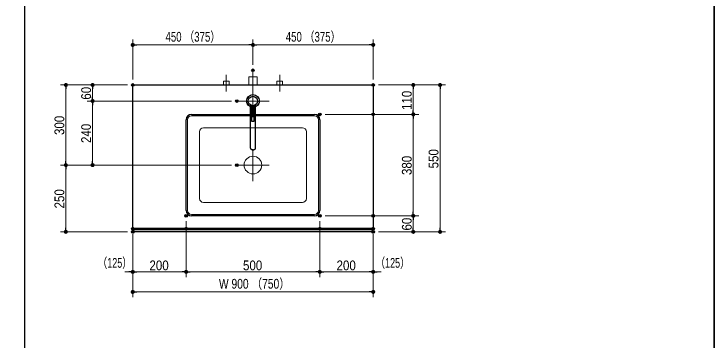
# Model space of a CAD drawing. Units: millimetres, scale not verified. Extents: x -6062 to 6062, y -3045 to 3045.
# Drawn here: x -407 to 2212, y -775 to 446 of the extents above; entities that cross this region are included whole.
import ezdxf
from ezdxf.enums import TextEntityAlignment as Align

# ---------------------------------------------------------------- set-up
doc = ezdxf.new("R2010")
doc.units = ezdxf.units.MM
doc.header["$LTSCALE"] = 20
doc.header["$PDMODE"] = 32
doc.header["$PDSIZE"] = 10
doc.linetypes.add('USER2', pattern=[2.91, 1.76, -0.4, 0.35, -0.4])
for name, color, linetype, lineweight in [('0-0_1図面枠', 7, 'Continuous', 20), ('0-1_2寸法-2', 7, 'Continuous', 15), ('0-2_0', 7, 'Continuous', 25), ('0-4_2寸法-1', 7, 'Continuous', 15), ('0-5_5ボウル・キャビネット', 7, 'Continuous', 15), ('0-7_4給排水', 7, 'Continuous', 30)]:
    doc.layers.add(name, color=color, linetype=linetype, lineweight=lineweight)
doc.layers.add('0-3_Defpoints', color=7, linetype='Continuous')
doc.styles.add('ＭＳ Ｐゴシック', font='')
doc.styles.get('ＭＳ Ｐゴシック').set_extended_font_data('MS PGothic')

# ---------------------------------------------------------------- blocks, each defined once
blk = doc.blocks.new('グループ-2')
at = {"layer": '0-0_1図面枠', "lineweight": 35}
blk.add_lwpolyline([(-80000, 55400), (80000, 55400), (80000, -55400), (-80000, -55400)], close=True, dxfattribs=at)
blk = doc.blocks.new('図面枠')
at = {"layer": '0-0_1図面枠'}
blk.add_blockref('グループ-2', (0, 0), dxfattribs=at)
blk = doc.blocks.new('グループ-12')
at = {"layer": '0-0_1図面枠', "lineweight": 30}
blk.add_line((28400, 41000), (28400, -48600), dxfattribs=at)
blk = doc.blocks.new('_Dot')
at = {"layer": '0-2_0'}
blk.add_line((-10, 0), (-20, 0), dxfattribs=at)
for points in [[(0, 0), (-10, 0), (-9.92, 1.25)], [(0, 0), (-9.92, -1.25), (-10, 0)], [(0, 0), (-9.92, 1.25), (-9.69, 2.49)], [(0, 0), (-9.69, -2.49), (-9.92, -1.25)], [(0, 0), (-9.69, 2.49), (-9.3, 3.68)], [(0, 0), (-9.3, -3.68), (-9.69, -2.49)], [(0, 0), (-9.3, 3.68), (-8.76, 4.82)], [(0, 0), (-8.76, -4.82), (-9.3, -3.68)], [(0, 0), (-8.76, 4.82), (-8.09, 5.88)], [(0, 0), (-8.09, -5.88), (-8.76, -4.82)], [(0, 0), (-8.09, 5.88), (-7.29, 6.85)], [(0, 0), (-7.29, -6.85), (-8.09, -5.88)], [(0, 0), (-7.29, 6.85), (-6.37, 7.71)], [(0, 0), (-6.37, -7.71), (-7.29, -6.85)], [(0, 0), (-6.37, 7.71), (-5.36, 8.44)], [(0, 0), (-5.36, -8.44), (-6.37, -7.71)], [(0, 0), (-5.36, 8.44), (-4.26, 9.05)], [(0, 0), (-4.26, -9.05), (-5.36, -8.44)], [(0, 0), (-4.26, 9.05), (-3.09, 9.51)], [(0, 0), (-3.09, -9.51), (-4.26, -9.05)], [(0, 0), (-3.09, 9.51), (-1.87, 9.82)], [(0, 0), (-1.87, -9.82), (-3.09, -9.51)], [(0, 0), (-1.87, 9.82), (-0.63, 9.98)], [(0, 0), (-0.63, -9.98), (-1.87, -9.82)], [(0, 0), (-0.63, 9.98), (0.63, 9.98)], [(0, 0), (0.63, -9.98), (-0.63, -9.98)], [(0, 0), (0.63, 9.98), (1.87, 9.82)], [(0, 0), (1.87, 9.82), (3.09, 9.51)], [(0, 0), (3.09, 9.51), (4.26, 9.05)], [(0, 0), (4.26, 9.05), (5.36, 8.44)], [(0, 0), (5.36, 8.44), (6.37, 7.71)], [(0, 0), (6.37, 7.71), (7.29, 6.85)], [(0, 0), (7.29, 6.85), (8.09, 5.88)], [(0, 0), (8.09, 5.88), (8.76, 4.82)], [(0, 0), (8.76, 4.82), (9.3, 3.68)], [(0, 0), (9.3, 3.68), (9.69, 2.49)], [(0, 0), (9.69, 2.49), (9.92, 1.25)], [(0, 0), (9.92, 1.25), (10, 0)], [(0, 0), (1.87, -9.82), (0.63, -9.98)], [(0, 0), (3.09, -9.51), (1.87, -9.82)], [(0, 0), (4.26, -9.05), (3.09, -9.51)], [(0, 0), (5.36, -8.44), (4.26, -9.05)], [(0, 0), (6.37, -7.71), (5.36, -8.44)], [(0, 0), (7.29, -6.85), (6.37, -7.71)], [(0, 0), (8.09, -5.88), (7.29, -6.85)], [(0, 0), (8.76, -4.82), (8.09, -5.88)], [(0, 0), (9.3, -3.68), (8.76, -4.82)], [(0, 0), (9.69, -2.49), (9.3, -3.68)], [(0, 0), (9.92, -1.25), (9.69, -2.49)], [(0, 0), (10, 0), (9.92, -1.25)]]:
    blk.add_solid(points, dxfattribs=at)
blk = doc.blocks.new('グループ-56')
at = {"layer": '0-5_5ボウル・キャビネット', "lineweight": 30}
for p, q in [((40900, 1400), (50100, 1400)), ((40500, -5800), (40500, 1000)), ((50500, 1000), (50500, -5800)), ((50100, -6200), (40900, -6200))]:
    blk.add_line(p, q, dxfattribs=at)
at = {"layer": '0-5_5ボウル・キャビネット'}
for p, q in [((40900, 1300), (50100, 1300)), ((40600, -5800), (40600, 1000)), ((50400, 1000), (50400, -5800)), ((41500, -4900), (41500, 100)), ((41800, 400), (49200, 400)), ((49500, 100), (49500, -4900)), ((49200, -5200), (41800, -5200)), ((50100, -6100), (40900, -6100))]:
    blk.add_line(p, q, dxfattribs=at)
at = {"layer": '0-5_5ボウル・キャビネット', "lineweight": 30}
for centre, start, end in [((40900, 1000), 90, 180), ((50100, 1000), 0, 90), ((40900, -5800), 180, 270), ((50100, -5800), 270, 0)]:
    blk.add_arc(centre, 400, start, end, dxfattribs=at)
at = {"layer": '0-5_5ボウル・キャビネット'}
for centre, start, end in [((40900, 1000), 90, 180), ((50100, 1000), 0, 90), ((41800, 100), 90, 180), ((49200, 100), 0, 90), ((41800, -4900), 180, 270), ((49200, -4900), 270, 0), ((40900, -5800), 180, 270), ((50100, -5800), 270, 0)]:
    blk.add_arc(centre, 300, start, end, dxfattribs=at)
blk = doc.blocks.new('グループ-57')
at = {"layer": '0-5_5ボウル・キャビネット', "linetype": 'USER2'}
for p, q in [((45500, -1200), (45500, -3600)), ((44300, -2400), (46700, -2400))]:
    blk.add_line(p, q, dxfattribs=at)
at = {"layer": '0-5_5ボウル・キャビネット'}
blk.add_circle((45500, -2400), 660, dxfattribs=at)
blk = doc.blocks.new('グループ-61')
at = {"layer": '0-7_4給排水', "linetype": 'USER2', "lineweight": 15}
blk.add_line((45500, 3100), (45500, 4700), dxfattribs=at)
at = {"layer": '0-7_4給排水', "lineweight": 15}
blk.add_lwpolyline([(45180, 3600), (45180, 4200), (45820, 4200), (45820, 3600)], dxfattribs=at)
blk = doc.blocks.new('止水栓_平面_W100')
at = {"layer": '0-7_4給排水', "linetype": 'USER2', "lineweight": 15}
for p, q in [((-2000, -500), (-2000, 780)), ((2000, -500), (2000, 780))]:
    blk.add_line(p, q, dxfattribs=at)
at = {"layer": '0-7_4給排水', "lineweight": 15}
for points in [[(-2210, 0), (-2210, 280), (-1790, 280), (-1790, 0)], [(1790, 0), (1790, 280), (2210, 280), (2210, 0)]]:
    blk.add_lwpolyline(points, dxfattribs=at)
blk = doc.blocks.new('グループ-62')
at = {"layer": '0-7_4給排水', "linetype": 'USER2', "lineweight": 15}
blk.add_line((45500, 3100), (45500, 4700), dxfattribs=at)
at = {"layer": '0-7_4給排水', "lineweight": 15}
blk.add_lwpolyline([(45180, 3600), (45180, 4200), (45820, 4200), (45820, 3600)], dxfattribs=at)
blk = doc.blocks.new('グループ-65')
at = {"layer": '0-7_4給排水', "linetype": 'USER2', "lineweight": 15}
for p, q in [((45500, 3600), (45500, 1200)), ((44300, 2400), (46700, 2400))]:
    blk.add_line(p, q, dxfattribs=at)
at = {"layer": '0-7_4給排水'}
for points in [[(45300, 2112.8), (45300, -1100), (45300.8, -1113.8), (45303.3, -1127.9), (45307.7, -1142.2), (45314, -1156.4), (45322.3, -1170.4), (45332.6, -1183.8), (45344.7, -1196.6), (45358.6, -1208.3), (45373.9, -1218.9), (45390.6, -1228.2), (45408.1, -1236.1), (45426.4, -1242.5), (45445, -1247.3), (45463.6, -1250.7), (45482, -1252.6), (45500, -1253.2), (45518, -1252.6), (45536.4, -1250.7), (45555, -1247.3), (45573.6, -1242.5), (45591.9, -1236.1), (45609.4, -1228.2), (45626.1, -1218.9), (45641.4, -1208.3), (45655.3, -1196.6), (45667.4, -1183.8), (45677.7, -1170.4), (45686, -1156.4), (45692.3, -1142.2), (45696.7, -1127.9), (45699.2, -1113.8), (45700, -1100), (45700, 2112.8)], [(45400, 2064.6), (45400, 900), (45600, 900), (45600, 2064.6)]]:
    blk.add_lwpolyline(points, dxfattribs=at)
for radius in [480, 350]:
    blk.add_circle((45500, 2400), radius, dxfattribs=at)

msp = doc.modelspace()

# ---------------------------------------------------------------- linework, layer by layer
at = {"layer": '0-1_2寸法-2'}
for p, q in [((37.5, -378), (37.5, -540)), ((237.5, -378), (237.5, -540)), ((737.5, -378), (737.5, -540)), ((937.5, -378), (937.5, -540)), ((22.49, -520), (7.49, -520)), ((237.5, -520), (37.5, -520)), ((252.51, -520), (267.51, -520)), ((722.49, -520), (707.49, -520)), ((737.5, -520), (937.5, -520)), ((952.51, -520), (967.51, -520))]:
    msp.add_line(p, q, dxfattribs=at)
at = {"layer": '0-3_Defpoints'}
for p in [(37.5, 330), (937.5, 330), (487.5, 235), (-212.5, 180), (-112.5, 180), (-112.5, 180), (37.5, 180), (937.5, 180), (937.5, 180), (1087.5, 180), (1087.5, 180), (1187.5, 180), (427.5, 120), (737.5, 70), (937.5, 70), (-112.5, -120), (427.5, -120), (237.5, -310), (737.5, -310), (937.5, -310), (1087.5, -310), (1087.5, -310), (-212.5, -370), (37.5, -358), (37.5, -370), (237.5, -358), (737.5, -358), (937.5, -358), (937.5, -370), (1087.5, -370), (37.5, -520), (37.5, -520), (237.5, -520), (937.5, -520), (937.5, -520), (37.5, -595)]:
    msp.add_point(p, dxfattribs=at)
at = {"layer": '0-4_2寸法-1'}
for p, q in [((37.5, 200), (37.5, 350)), ((487.5, 255), (487.5, 350)), ((487.5, 255), (487.5, 350)), ((937.5, 200), (937.5, 350)), ((472.49, 330), (52.51, 330)), ((502.51, 330), (922.49, 330)), ((-132.5, 180), (-232.5, 180)), ((-212.5, -104.99), (-212.5, 164.99)), ((17.5, 180), (-132.5, 180)), ((-112.5, 135.01), (-112.5, 164.99)), ((957.5, 180), (1107.5, 180)), ((1087.5, 85.01), (1087.5, 164.99)), ((1107.5, 180), (1207.5, 180)), ((1187.5, -354.99), (1187.5, 164.99)), ((407.5, 120), (-132.5, 120)), ((407.5, 120), (-132.5, 120)), ((-112.5, 104.99), (-112.5, -104.99)), ((757.5, 70), (1107.5, 70)), ((957.5, 70), (1107.5, 70)), ((1087.5, 54.99), (1087.5, -294.99)), ((-132.5, -120), (-232.5, -120)), ((-132.5, -120), (-232.5, -120)), ((407.5, -120), (-132.5, -120)), ((-212.5, -135.01), (-212.5, -354.99)), ((757.5, -310), (1107.5, -310)), ((957.5, -310), (1107.5, -310)), ((237.5, -330), (237.5, -540)), ((737.5, -330), (737.5, -540)), ((1087.5, -354.99), (1087.5, -325.01)), ((17.5, -370), (-232.5, -370)), ((37.5, -378), (37.5, -540)), ((237.5, -378), (237.5, -540)), ((737.5, -378), (737.5, -540)), ((937.5, -378), (937.5, -540)), ((957.5, -370), (1107.5, -370)), ((1107.5, -370), (1207.5, -370)), ((222.49, -520), (52.51, -520)), ((722.49, -520), (252.51, -520)), ((752.51, -520), (922.49, -520)), ((37.5, -540), (37.5, -615)), ((937.5, -540), (937.5, -615)), ((922.49, -595), (52.51, -595))]:
    msp.add_line(p, q, dxfattribs=at)
at = {"layer": '0-5_5ボウル・キャビネット', "lineweight": 30}
for points in [[(37.5, 180), (937.5, 180), (937.5, -358), (37.5, -358)], [(38.5, -361), (936.5, -361), (936.5, -370), (38.5, -370)]]:
    msp.add_lwpolyline(points, close=True, dxfattribs=at)

# ---------------------------------------------------------------- block references
at = {"layer": '0-0_1図面枠', "xscale": 0.05, "yscale": 0.05}
for name in ['図面枠', 'グループ-12']:
    msp.add_blockref(name, (-1787.5, 0), dxfattribs=at)
at = {"layer": '0-1_2寸法-2', "xscale": 0.7503418, "yscale": 0.7503418}
for p in [(37.5, -520), (737.5, -520)]:
    msp.add_blockref('_Dot', p, dxfattribs=at)
at = {"layer": '0-1_2寸法-2', "xscale": 0.7503418, "yscale": 0.7503418, "rotation": 180}
for p in [(237.5, -520), (937.5, -520)]:
    msp.add_blockref('_Dot', p, dxfattribs=at)
at = {"layer": '0-4_2寸法-1', "xscale": 0.7503418, "yscale": 0.7503418}
for p, rotation in [((37.5, 330), 180), ((487.5, 330), 180), ((-212.5, 180), 90), ((-112.5, 180), 90), ((1087.5, 180), 90), ((1187.5, 180), 90), ((-112.5, 120), 270), ((-112.5, 120), 90), ((1087.5, 70), 270), ((1087.5, 70), 90), ((-212.5, -120), 270), ((-212.5, -120), 90), ((-112.5, -120), 270), ((1087.5, -310), 270), ((1087.5, -310), 90), ((-212.5, -370), 270), ((1087.5, -370), 270), ((1187.5, -370), 270), ((37.5, -520), 180), ((237.5, -520), 180), ((737.5, -520), 180), ((37.5, -595), 180)]:
    msp.add_blockref('_Dot', p, dxfattribs=dict(at, rotation=rotation))
for p in [(487.5, 330), (937.5, 330), (237.5, -520), (737.5, -520), (937.5, -520), (937.5, -595)]:
    msp.add_blockref('_Dot', p, dxfattribs=at)
at = {"layer": '0-5_5ボウル・キャビネット', "xscale": 0.05, "yscale": 0.05}
for name in ['グループ-56', 'グループ-57']:
    msp.add_blockref(name, (-1787.5, 0), dxfattribs=at)
at = {"layer": '0-7_4給排水', "xscale": 0.05, "yscale": 0.05}
for name, p in [('止水栓_平面_W100', (487.5, 180)), ('止水栓_平面_W100', (487.5, 180)), ('グループ-61', (-1787.5, 0)), ('グループ-62', (-1787.5, 0)), ('グループ-65', (-1787.5, 0))]:
    msp.add_blockref(name, p, dxfattribs=at)

# ---------------------------------------------------------------- texts
at = {"layer": '0-1_2寸法-2', "style": 'ＭＳ Ｐゴシック', "width": 0.7}
for p in [(-93.57, -515.51), (946, -515.51)]:
    msp.add_text('（125）', height=36.66, dxfattribs=at).set_placement(p, align=Align.BOTTOM_LEFT)
at = {"layer": '0-4_2寸法-1', "style": 'ＭＳ Ｐゴシック'}
for s, width, p in [('450 （375）', 0.75, (160.29, 331.19)), ('450 （375）', 0.75, (610.29, 331.19)), ('200', 0.9, (100.22, -524.96)), ('500', 0.9, (450.22, -524.96)), ('200', 0.9, (800.22, -524.96)), ('W 900 （750）', 0.8, (360.23, -593.81))]:
    msp.add_text(s, height=36.66, dxfattribs=dict(at, width=width)).set_placement(p, align=Align.BOTTOM_LEFT)
at = {"layer": '0-4_2寸法-1', "style": 'ＭＳ Ｐゴシック', "width": 0.9}
for s, p in [('60', (-107.54, 124.92)), ('110', (1092.46, 86.39)), ('300', (-207.54, -7.28)), ('240', (-107.54, -37.28)), ('550', (1192.46, -132.28)), ('380', (1092.46, -157.28)), ('250', (-207.54, -282.28)), ('60', (1092.46, -365.08))]:
    msp.add_text(s, height=36.66, rotation=90, dxfattribs=at).set_placement(p, align=Align.BOTTOM_LEFT)

doc.saveas('drawing.dxf')
